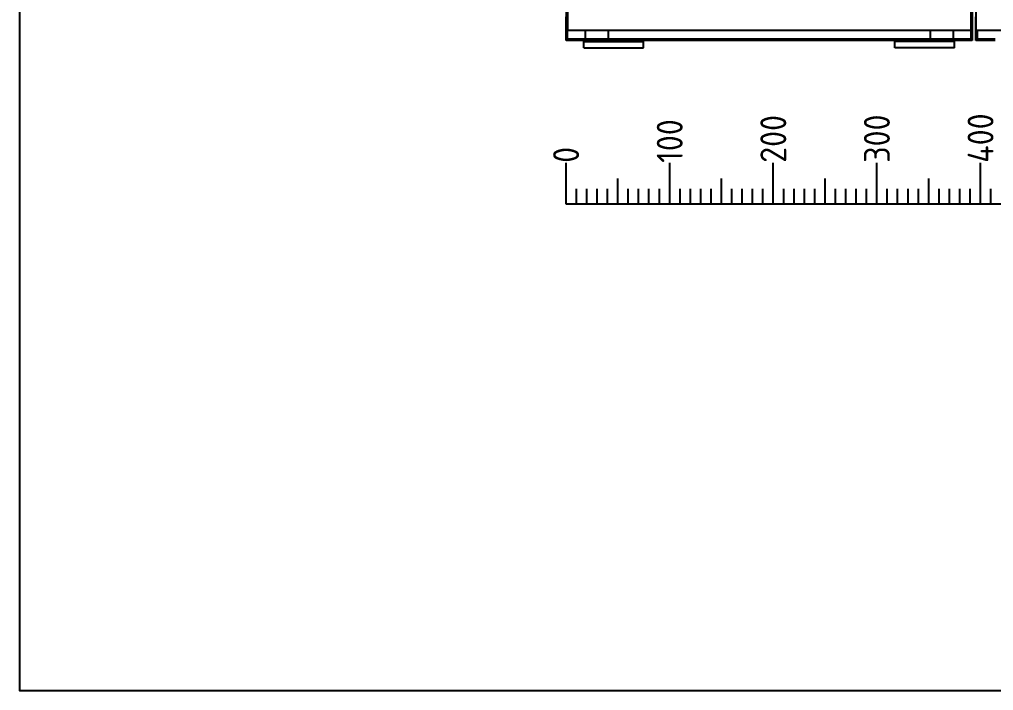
# Model space of a CAD drawing. Header units: millimetres. Extents: x 37984 to 70752, y 14140 to 37584.
# Drawn here: x 44211 to 45151, y 18140 to 18787 of the extents above; entities that cross this region are included whole.
import ezdxf
from ezdxf.enums import TextEntityAlignment as Align

# ---------------------------------------------------------------- set-up
doc = ezdxf.new("R2010")
doc.units = ezdxf.units.MM
doc.layers.add('! NO PLOT !', color=7, linetype='Continuous', true_color=0xff75dd, plot=False)
doc.layers.add('000-PI-ORMAR', color=2, linetype='Continuous')
doc.styles.add('PI0', font='isocpeur.ttf', dxfattribs={"width": 0.9})

# ---------------------------------------------------------------- blocks, each defined once
blk = doc.blocks.new('8606.000_back')
at = {"layer": '000-PI-ORMAR'}
for p, q in [((47606.03, 38573.17), (47606.03, 36588.67)), ((47606.02, 36578.67), (47606.02, 36601.67)), ((47606.03, 36588.67), (48198.03, 36588.67)), ((47607.52, 36580.17), (47607.52, 36588.67)), ((47624.52, 36578.67), (47606.02, 36578.67)), ((47624.52, 36580.17), (47607.52, 36580.17))]:
    blk.add_line(p, q, dxfattribs=at)

msp = doc.modelspace()

# ---------------------------------------------------------------- linework, layer by layer
at = {"layer": '! NO PLOT !'}
msp.add_line((44738.245, 20761.404), (44738.245, 18776.904), dxfattribs=at)
at = {"layer": '! NO PLOT !', "ltscale": 0.25}
msp.add_lwpolyline([(44210.635, 21339.576), (44210.635, 18139.576), (47278.182, 18139.576), (47278.182, 20124.741), (48802.635, 20124.741), (48802.635, 21339.576), (44210.635, 21339.576)], dxfattribs=at)
at = {"color": 7}
for p, q in [((44738.233, 18608.904), (44738.233, 18648.904)), ((44838.233, 18608.904), (44838.233, 18648.904)), ((44938.233, 18608.904), (44938.233, 18648.904)), ((44938.233, 18608.904), (44938.233, 18648.904)), ((44938.233, 18608.904), (44938.233, 18648.904)), ((44938.233, 18608.904), (44938.233, 18648.904)), ((44938.233, 18608.904), (44938.233, 18648.904)), ((44938.233, 18608.904), (44938.233, 18648.904)), ((44938.233, 18608.904), (44938.233, 18648.904)), ((44938.233, 18608.904), (44938.233, 18648.904)), ((45038.233, 18608.904), (45038.233, 18648.904)), ((45138.233, 18608.904), (45138.233, 18648.904)), ((45138.233, 18608.904), (45138.233, 18648.904)), ((45138.233, 18608.904), (45138.233, 18648.904)), ((45138.233, 18608.904), (45138.233, 18648.904)), ((45138.233, 18608.904), (45138.233, 18648.904)), ((45138.233, 18608.904), (45138.233, 18648.904)), ((45138.233, 18608.904), (45138.233, 18648.904)), ((44788.233, 18608.904), (44788.233, 18633.904)), ((44888.233, 18608.904), (44888.233, 18633.904)), ((44988.233, 18608.904), (44988.233, 18633.904)), ((45088.233, 18608.904), (45088.233, 18633.904)), ((44748.233, 18608.904), (44748.233, 18623.904)), ((44758.233, 18608.904), (44758.233, 18623.904)), ((44768.233, 18608.904), (44768.233, 18623.904)), ((44778.233, 18608.904), (44778.233, 18623.904)), ((44798.233, 18608.904), (44798.233, 18623.904)), ((44808.233, 18608.904), (44808.233, 18623.904)), ((44818.233, 18608.904), (44818.233, 18623.904)), ((44828.233, 18608.904), (44828.233, 18623.904)), ((44848.233, 18608.904), (44848.233, 18623.904)), ((44858.233, 18608.904), (44858.233, 18623.904)), ((44868.233, 18608.904), (44868.233, 18623.904)), ((44878.233, 18608.904), (44878.233, 18623.904)), ((44898.233, 18608.904), (44898.233, 18623.904)), ((44908.233, 18608.904), (44908.233, 18623.904)), ((44918.233, 18608.904), (44918.233, 18623.904)), ((44928.233, 18608.904), (44928.233, 18623.904)), ((44948.233, 18608.904), (44948.233, 18623.904)), ((44958.233, 18608.904), (44958.233, 18623.904)), ((44968.233, 18608.904), (44968.233, 18623.904)), ((44978.233, 18608.904), (44978.233, 18623.904)), ((44998.233, 18608.904), (44998.233, 18623.904)), ((45008.233, 18608.904), (45008.233, 18623.904)), ((45018.233, 18608.904), (45018.233, 18623.904)), ((45028.233, 18608.904), (45028.233, 18623.904)), ((45048.233, 18608.904), (45048.233, 18623.904)), ((45058.233, 18608.904), (45058.233, 18623.904)), ((45068.233, 18608.904), (45068.233, 18623.904)), ((45078.233, 18608.904), (45078.233, 18623.904)), ((45098.233, 18608.904), (45098.233, 18623.904)), ((45108.233, 18608.904), (45108.233, 18623.904)), ((45118.233, 18608.904), (45118.233, 18623.904)), ((45128.233, 18608.904), (45128.233, 18623.904)), ((45148.233, 18608.904), (45148.233, 18623.904)), ((46738.233, 18608.904), (44738.233, 18608.904))]:
    msp.add_line(p, q, dxfattribs=at)
at = {"layer": '000-PI-ORMAR'}
for p, q in [((44738.233, 20761.404), (44738.233, 18776.904)), ((44739.733, 20761.404), (44739.733, 18776.904)), ((45128.733, 20761.404), (45128.733, 18776.904)), ((45130.233, 20761.404), (45130.233, 18776.904)), ((45130.245, 18776.904), (45130.245, 20761.404)), ((44738.233, 18766.904), (44738.233, 18789.904)), ((44738.233, 18776.904), (44738.233, 18766.904)), ((44738.245, 18776.904), (45130.245, 18776.904)), ((44739.733, 18768.404), (44739.733, 18776.904)), ((44756.733, 18776.904), (44756.733, 18765.904)), ((44778.733, 18776.904), (44778.733, 18765.904)), ((45089.757, 18776.904), (45089.757, 18765.904)), ((45111.757, 18776.904), (45111.757, 18765.904)), ((45128.733, 18776.904), (45128.733, 18768.404)), ((45130.233, 18776.904), (45130.233, 18766.904)), ((44756.733, 18766.904), (44738.233, 18766.904)), ((44756.733, 18768.404), (44739.733, 18768.404)), ((44755.271, 18765.904), (44756.733, 18765.904)), ((44755.271, 18759.904), (44755.271, 18765.904)), ((45111.733, 18768.404), (44756.733, 18768.404)), ((45111.733, 18766.904), (44756.733, 18766.904)), ((44756.733, 18765.904), (44760.99, 18765.904)), ((44760.99, 18765.904), (44812.922, 18765.904)), ((44812.922, 18759.904), (44812.922, 18766.904)), ((45054.96, 18766.904), (44813.505, 18766.904)), ((45055.567, 18759.904), (45055.567, 18766.904)), ((45107.499, 18765.904), (45055.567, 18765.904)), ((45111.757, 18765.904), (45107.499, 18765.904)), ((45128.733, 18768.404), (45111.733, 18768.404)), ((45130.233, 18766.904), (45111.733, 18766.904)), ((45113.218, 18765.904), (45111.757, 18765.904)), ((45113.218, 18759.904), (45113.218, 18765.904)), ((44755.271, 18759.904), (44812.922, 18759.904)), ((45113.218, 18759.904), (45055.567, 18759.904))]:
    msp.add_line(p, q, dxfattribs=at)

# ---------------------------------------------------------------- block references
msp.add_blockref('8606.000_back', (-2472.273, -17811.766), dxfattribs=at)

# ---------------------------------------------------------------- texts
at = {"color": 7, "style": 'PI0', "width": 0.9}
for s, p in [('200', (44938.233, 18648.904)), ('300', (45038.233, 18648.904)), ('400', (45138.233, 18648.904)), ('100', (44838.233, 18648.904)), ('0', (44738.233, 18648.904))]:
    msp.add_text(s, height=25, rotation=90, dxfattribs=at).set_placement(p, align=Align.MIDDLE_LEFT)

doc.saveas('drawing.dxf')
